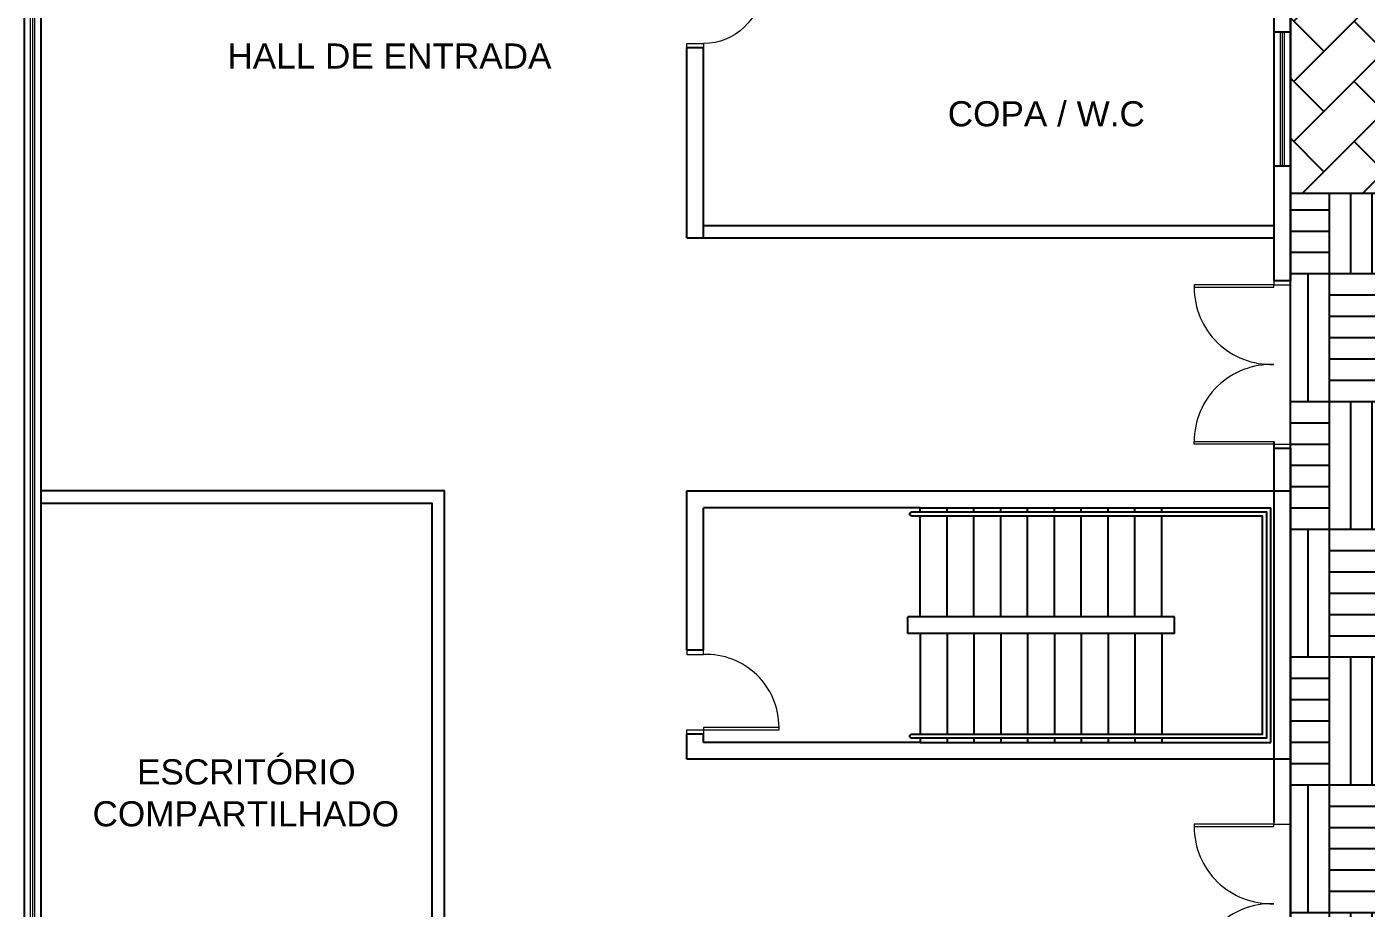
# Model space of a CAD drawing. Header units: metres. Extents: x 7 to 327053, y 40 to 7393807.
# Drawn here: x 326067.17 to 326083.14, y 7392857.57 to 7392868.08 of the extents above; entities that cross this region are included whole.
import ezdxf

# ---------------------------------------------------------------- set-up
doc = ezdxf.new("R2010")
doc.units = ezdxf.units.M
for name, color, linetype in [('Alvenaria', 6, 'Continuous'), ('Corrimão', 1, 'Continuous'), ('DECK', 35, 'Continuous'), ('Piso externo', 254, 'Continuous'), ('TEXTO', 2, 'Continuous')]:
    doc.layers.add(name, color=color, linetype=linetype)
doc.layers.add('Portas', color=1, linetype='Continuous', lineweight=0)
doc.layers.add('VIDRO', color=4, linetype='Continuous', lineweight=15)
doc.styles.get("Standard").update_dxf_attribs({"font": 'arial.ttf'})

# ---------------------------------------------------------------- blocks, each defined once
blk = doc.blocks.new('Escada Emergência')
at = {"layer": 'Alvenaria'}
for p, q in [((-4.18, -0.05), (-4.18, 0)), ((-4.18, 0), (0, 0)), ((-3.86, -0.05), (-3.86, 0)), ((-3.54, -0.05), (-3.54, 0)), ((-3.22, -0.05), (-3.22, 0)), ((-2.9, -0.05), (-2.9, 0)), ((-2.58, -0.05), (-2.58, 0)), ((-2.26, -0.05), (-2.26, 0)), ((-1.94, -0.05), (-1.94, 0)), ((-1.62, -0.05), (-1.62, 0)), ((-1.3, -0.05), (-1.3, 0)), ((0, -2.8), (0, 0)), ((-4.18, -1.3), (-4.18, -0.1)), ((-3.86, -1.3), (-3.86, -0.1)), ((-3.54, -1.3), (-3.54, -0.1)), ((-3.22, -1.3), (-3.22, -0.1)), ((-2.9, -1.3), (-2.9, -0.1)), ((-2.58, -1.3), (-2.58, -0.1)), ((-2.26, -1.3), (-2.26, -0.1)), ((-1.94, -1.3), (-1.94, -0.1)), ((-1.62, -1.3), (-1.62, -0.1)), ((-1.3, -1.3), (-1.3, -0.1)), ((-1.15, -1.3), (-4.33, -1.3)), ((-4.33, -1.5), (-4.33, -1.3)), ((-1.15, -1.5), (-1.15, -1.3)), ((-1.15, -1.5), (-4.33, -1.5)), ((-4.18, -1.5), (-4.18, -2.7)), ((-3.86, -1.5), (-3.86, -2.7)), ((-3.54, -1.5), (-3.54, -2.7)), ((-3.22, -1.5), (-3.22, -2.7)), ((-2.9, -1.5), (-2.9, -2.7)), ((-2.58, -1.5), (-2.58, -2.7)), ((-2.26, -1.5), (-2.26, -2.7)), ((-1.94, -1.5), (-1.94, -2.7)), ((-1.62, -1.5), (-1.62, -2.7)), ((-1.3, -1.5), (-1.3, -2.7)), ((-4.18, -2.75), (-4.18, -2.8)), ((-4.18, -2.8), (0, -2.8)), ((-3.86, -2.75), (-3.86, -2.8)), ((-3.54, -2.75), (-3.54, -2.8)), ((-3.22, -2.75), (-3.22, -2.8)), ((-2.9, -2.75), (-2.9, -2.8)), ((-2.58, -2.75), (-2.58, -2.8)), ((-2.26, -2.75), (-2.26, -2.8)), ((-1.94, -2.75), (-1.94, -2.8)), ((-1.62, -2.75), (-1.62, -2.8)), ((-1.3, -2.75), (-1.3, -2.8))]:
    blk.add_line(p, q, dxfattribs=at)
at = {"layer": 'Corrimão'}
blk.add_lwpolyline([(-4.28, -0.05), (-0.05, -0.05), (-0.05, -2.75), (-4.28, -2.75, -1), (-4.28, -2.7), (-0.1, -2.7), (-0.1, -0.1), (-4.28, -0.1, -1)], format="xyb", close=True, dxfattribs=at)
blk = doc.blocks.new('Porta 1.00')
at = {"layer": 'Portas'}
for points in [[(0, 0), (0.05, 0), (0.05, -0.2), (0, -0.2)], [(1, 0), (0.95, 0), (0.95, -0.2), (1, -0.2)]]:
    blk.add_lwpolyline(points, dxfattribs=at)
blk.add_lwpolyline([(0.05, -0.2), (0.05, -1.1), (0.08, -1.1), (0.08, -0.2)], close=True, dxfattribs=at)
blk.add_arc((0.08, -0.23), 0.87, 270, 1.942, dxfattribs=at)
blk = doc.blocks.new('Porta 80 - 20')
at = {"layer": 'Portas'}
for points in [[(0, 0.8), (0, 0.75), (0.2, 0.75), (0.2, 0.8)], [(0, 0), (0, 0.05), (0.2, 0.05), (0.2, 0)]]:
    blk.add_lwpolyline(points, dxfattribs=at)
blk.add_lwpolyline([(0.2, 0.05), (0.9, 0.05), (0.9, 0.08), (0.2, 0.08)], close=True, dxfattribs=at)
blk.add_arc((0.2, 0.049), 0.701, 2.5089, 90, dxfattribs=at)

msp = doc.modelspace()

# ---------------------------------------------------------------- hatches: boundary and pattern name
at = {"layer": 'DECK'}
h = msp.add_hatch(dxfattribs=at)
h.set_pattern_fill('AR-PARQ1', color=256, scale=0.005)
h.set_pattern_definition([(90, (324474.886, 7391607.833), (-1.524, 1.524), [1.524, -1.524]), (90, (324475.14, 7391607.833), (-1.524, 1.524), [1.524, -1.524]), (90, (324475.394, 7391607.833), (-1.524, 1.524), [1.524, -1.524]), (90, (324475.648, 7391607.833), (-1.524, 1.524), [1.524, -1.524]), (90, (324475.902, 7391607.833), (-1.524, 1.524), [1.524, -1.524]), (90, (324476.156, 7391607.833), (-1.524, 1.524), [1.524, -1.524]), (90, (324476.41, 7391607.833), (-1.524, 1.524), [1.524, -1.524]), (0, (324474.886, 7391609.357), (1.524, -1.524), [1.524, -1.524]), (0, (324474.886, 7391609.611), (1.524, -1.524), [1.524, -1.524]), (0, (324474.886, 7391609.865), (1.524, -1.524), [1.524, -1.524]), (0, (324474.886, 7391610.119), (1.524, -1.524), [1.524, -1.524]), (0, (324474.886, 7391610.373), (1.524, -1.524), [1.524, -1.524]), (0, (324474.886, 7391610.627), (1.524, -1.524), [1.524, -1.524]), (0, (324474.886, 7391610.881), (1.524, -1.524), [1.524, -1.524])])
edge = h.paths.add_edge_path()
edge.add_spline(control_points=[(326087.385, 7392851.195), (326087.454, 7392851.577), (326087.594, 7392852.359), (326087.28, 7392853.436), (326086.83, 7392854.343), (326086.294, 7392855.072), (326086.267, 7392855.882), (326086.053, 7392856.696), (326086.586, 7392857.434), (326086.876, 7392858.435), (326087.577, 7392859.216), (326087.512, 7392860.24), (326087.282, 7392861.261), (326086.249, 7392861.573), (326085.473, 7392862.252), (326085.261, 7392863.075), (326085.1, 7392863.852), (326085.186, 7392864.535), (326085.281, 7392865.151), (326085.598, 7392865.511), (326085.794, 7392865.806), (326085.962, 7392865.986), (326086.064, 7392866.09)], knot_values=[0, 0, 0, 0, 1.121175, 2.295053, 3.179697, 4.106523, 4.837164, 5.515538, 6.453627, 7.287822, 8.599362, 9.250861, 10.237034, 11.387136, 12.112174, 13.179824, 13.768932, 14.421696, 15.190958, 15.509822, 15.8032, 16.227996, 16.227996, 16.227996, 16.227996], degree=3, periodic=0)
edge.add_line((326086.064, 7392866.09), (326082.241, 7392866.09))
edge.add_line((326082.241, 7392866.09), (326082.241, 7392845.445))
edge.add_line((326082.241, 7392845.445), (326092.929, 7392845.445))
edge.add_arc((326095.619, 7392850.953), 6.129, 178.1108, 243.9723, ccw=False)
edge.add_spline(control_points=[(326089.493, 7392851.155), (326089.493, 7392851.168), (326089.493, 7392851.182), (326089.493, 7392851.195)], knot_values=[19.07563, 19.07563, 19.07563, 19.07563, 19.114774, 19.114774, 19.114774, 19.114774], degree=3, periodic=0)
edge.add_line((326089.493, 7392851.195), (326087.385, 7392851.195))
at = {"layer": 'Piso externo'}
h = msp.add_hatch(dxfattribs=at)
h.set_pattern_fill('AR-HBONE', color=256, scale=0.005)
h.set_pattern_definition([(45, (323741.6665, 7391711.4878), (7e-17, 0.71842049), [1.524, -0.508]), (135, (323742.0257, 7391711.847), (7e-17, 0.71842049), [1.524, -0.508])])
edge = h.paths.add_edge_path()
edge.add_line((326091.899, 7392876.078), (326082.241, 7392876.078))
edge.add_line((326082.241, 7392876.078), (326082.241, 7392869.007))
edge.add_line((326082.241, 7392869.007), (326082.241, 7392866.09))
edge.add_line((326082.241, 7392866.09), (326086.064, 7392866.09))
edge.add_line((326086.064, 7392866.09), (326085.801, 7392869.007))
edge.add_arc((326092.95, 7392869.007), 7.149, 98.456, 180, ccw=False)

# ---------------------------------------------------------------- linework, layer by layer
at = {"layer": 'Alvenaria'}
for p, q in [((326082.241, 7392858.569), (326082.241, 7392869.007)), ((326082.041, 7392868.019), (326082.241, 7392868.019)), ((326075.041, 7392865.56), (326075.041, 7392867.828)), ((326075.241, 7392867.828), (326075.041, 7392867.828)), ((326075.241, 7392865.56), (326075.241, 7392867.828)), ((326082.041, 7392866.419), (326082.241, 7392866.419)), ((326086.064, 7392866.09), (326082.241, 7392866.09)), ((326075.241, 7392865.71), (326082.041, 7392865.71)), ((326075.041, 7392865.56), (326082.041, 7392865.56)), ((326082.041, 7392865.051), (326082.241, 7392865.051)), ((326082.041, 7392863.051), (326082.241, 7392863.051)), ((326075.041, 7392862.543), (326082.241, 7392862.543)), ((326075.241, 7392860.643), (326075.241, 7392862.343)), ((326077.826, 7392862.343), (326075.241, 7392862.343)), ((326075.241, 7392860.643), (326075.041, 7392860.643)), ((326075.041, 7392859.343), (326075.041, 7392859.643)), ((326075.241, 7392859.643), (326075.041, 7392859.643)), ((326075.241, 7392859.543), (326075.241, 7392859.643)), ((326077.826, 7392859.543), (326075.241, 7392859.543)), ((326082.241, 7392859.343), (326075.041, 7392859.343))]:
    msp.add_line(p, q, dxfattribs=at)
for points in [[(326082.241, 7392863.051), (326082.241, 7392841.078), (326067.141, 7392841.078), (326067.141, 7392874.078), (326067.441, 7392874.078)], [(326070.441, 7392874.078), (326082.241, 7392874.078), (326082.241, 7392865.051)], [(326067.341, 7392862.543), (326067.341, 7392873.878), (326067.441, 7392873.878)], [(326070.441, 7392873.878), (326082.041, 7392873.878), (326082.041, 7392865.051)], [(326082.041, 7392863.131), (326082.041, 7392858.594)], [(326067.341, 7392854.613), (326067.341, 7392862.543)], [(326072.153, 7392855.613), (326072.153, 7392862.543), (326067.341, 7392862.543)], [(326075.041, 7392860.643), (326075.041, 7392862.543)], [(326072.003, 7392855.613), (326072.003, 7392862.393), (326067.341, 7392862.393)], [(326082.241, 7392852.813), (326082.241, 7392862.343)]]:
    msp.add_lwpolyline(points, dxfattribs=at)
at = {"layer": 'Portas'}
for points in [[(326082.041, 7392865.001), (326081.091, 7392865.001), (326081.091, 7392864.971), (326082.041, 7392864.971)], [(326082.041, 7392863.101), (326081.091, 7392863.101), (326081.091, 7392863.131), (326082.041, 7392863.131)], [(326082.041, 7392858.569), (326081.091, 7392858.569), (326081.091, 7392858.539), (326082.041, 7392858.539)]]:
    msp.add_lwpolyline(points, close=True, dxfattribs=at)
for points in [[(326082.041, 7392865.051), (326082.041, 7392865.001), (326082.241, 7392865.001), (326082.241, 7392865.051)], [(326082.041, 7392863.051), (326082.041, 7392863.101), (326082.241, 7392863.101), (326082.241, 7392863.051)], [(326082.041, 7392858.619), (326082.041, 7392858.569), (326082.241, 7392858.569), (326082.241, 7392858.619)]]:
    msp.add_lwpolyline(points, dxfattribs=at)
for centre, start, end in [((326082.012, 7392864.971), 180, 271.8382), ((326082.012, 7392863.131), 88.1618, 180), ((326082.012, 7392858.539), 180, 271.8382), ((326082.012, 7392856.699), 88.1618, 180)]:
    msp.add_arc(centre, 0.92, start, end, dxfattribs=at)
at = {"layer": 'VIDRO'}
for p, q in [((326067.216, 7392841.078), (326067.216, 7392874.078)), ((326067.241, 7392841.078), (326067.241, 7392874.078)), ((326067.266, 7392841.078), (326067.266, 7392874.078)), ((326082.116, 7392868.019), (326082.116, 7392866.419)), ((326082.141, 7392868.019), (326082.141, 7392866.419)), ((326082.166, 7392868.019), (326082.166, 7392866.419))]:
    msp.add_line(p, q, dxfattribs=at)

# ---------------------------------------------------------------- block references
at = {"layer": 'Alvenaria'}
msp.add_blockref('Escada Emergência', (326082.006, 7392862.343), dxfattribs=at)
at = {"layer": 'Portas', "xscale": -1, "rotation": 180}
msp.add_blockref('Porta 80 - 20', (326075.041, 7392868.628), dxfattribs=at)
at = {"layer": 'Portas', "rotation": 90}
msp.add_blockref('Porta 1.00', (326075.041, 7392859.643), dxfattribs=at)

# ---------------------------------------------------------------- texts
at = {"layer": 'TEXTO', "char_height": 0.3, "attachment_point": 1}
for s, width, insert in [('HALL DE ENTRADA', 4.19544, (326069.562, 7392867.88)), ('COPA / W.C', 4.81423, (326078.153, 7392867.191)), ('\\pi-0.05467;ESCRITÓRIO \\P\\pi-0.58479;COMPARTILHADO', 2.44659, (326068.539, 7392859.342))]:
    msp.add_mtext_dynamic_manual_height_columns(s, width=width, gutter_width=12.5, heights=[0], dxfattribs=dict(at, insert=insert))

doc.saveas('drawing.dxf')
